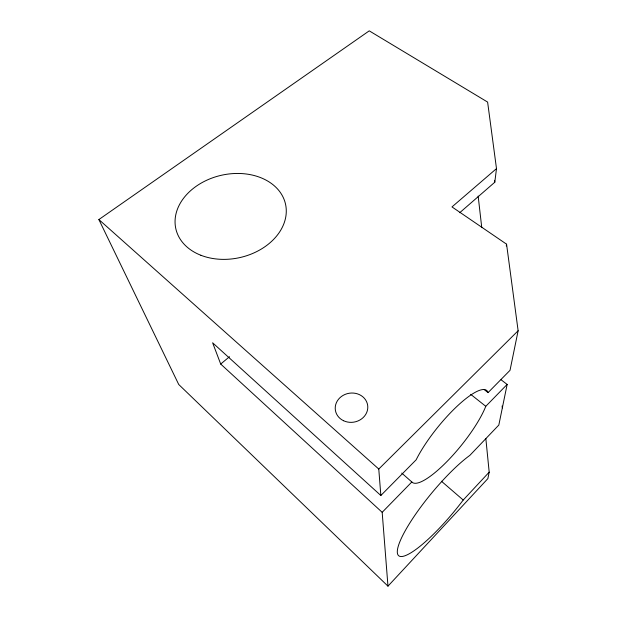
<?xml version="1.0" encoding="UTF-8"?>
<svg xmlns="http://www.w3.org/2000/svg" width="617" height="617" viewBox="0 0 617 617"><rect width="100%" height="100%" fill="white"/><g stroke="black" fill="none" stroke-linecap="round" stroke-linejoin="round"><path stroke-width="0.93" d="M459.711 212.718L494.788 182.231L496.492 168.611L487.615 102.083L369.244 30.85L98.874 219.552L178.722 384.476L387.97 586.15L487.87 478.615L489.188 472.159L485.849 438.633M506.287 246.021L506.572 244.178L451.983 206.919L496.492 168.611M501.043 379.756L507.143 384.437L498.829 425.051L469.838 455.385A69.15 14.523 -50.4 0 0 410.845 521.388A69.15 14.523 -50.4 0 0 405.785 555.454A69.15 14.523 -50.4 0 0 463.213 500.032L489.188 472.159M506.572 244.178L518.126 330.751L510.028 370.316L488.07 392.613A59.124 14.862 -51 0 0 457.367 405.994A59.124 14.862 -51 0 0 416.143 459.819L380.851 495.505L212.626 342.79L220.701 364.053L382.178 512.318L387.97 586.15M382.178 512.318L411.832 481.97A59.124 14.862 -51 0 0 447.379 461.107A59.124 14.862 -51 0 0 485.78 406.302L507.143 384.437M380.851 495.505L378.776 469.036L518.126 330.751M220.701 364.053L229.509 356.695M484.283 389.651L488.07 392.613M470.686 394.34L485.78 406.302M441.425 481.229L463.213 500.032M401.736 473.085L411.832 481.97M98.874 219.552L378.776 469.036M494.541 180.341L494.788 182.231M478.16 196.09L481.761 227.627M502.115 406.009L502.338 407.922M200.911 255.276A56.201 42.172 -12.7 0 0 286.234 212.85A56.201 42.172 -12.7 0 0 204.875 181.12A56.201 42.172 -12.7 0 0 200.911 255.276M343.553 420.725A16.32 14.623 -8.9 0 0 367.794 407.012A16.32 14.623 -8.9 0 0 343.183 395.343A16.32 14.623 -8.9 0 0 343.553 420.725"/></g></svg>
